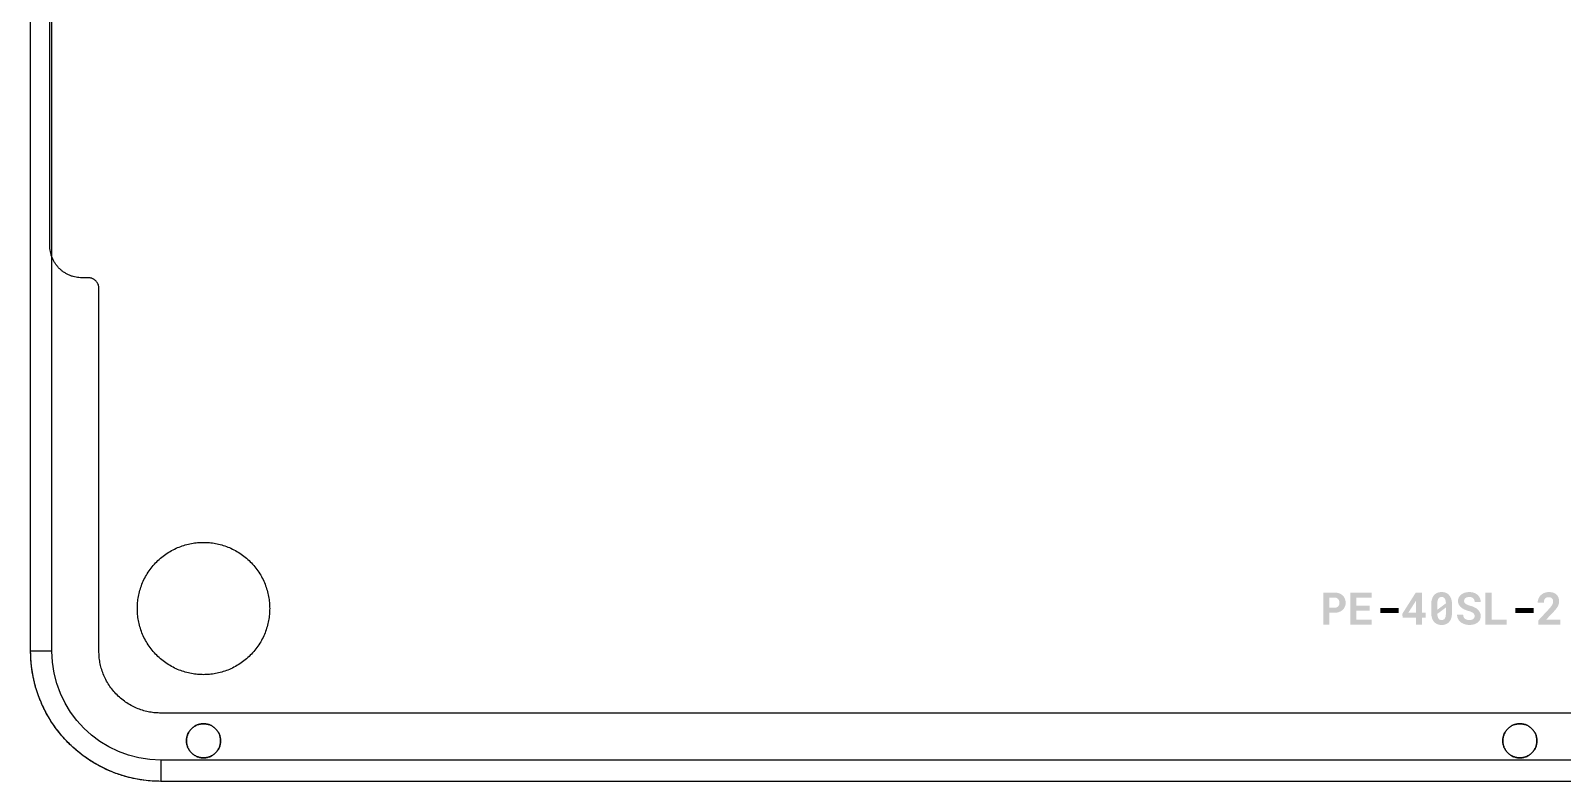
# Model space of a CAD drawing. Header units: millimetres. Extents: x -272 to 522, y -39 to 39.
# Drawn here: x 132.6 to 204.4, y -39.4 to -4.2 of the extents above; entities that cross this region are included whole.
import ezdxf

# ---------------------------------------------------------------- set-up
doc = ezdxf.new("R2010")
doc.units = ezdxf.units.MM
doc.layers.add('CASE$bottom_plate', color=7, linetype='Continuous', true_color=0x3fbfbf)
doc.layers.add('CASE$text', color=7, linetype='Continuous', true_color=0xe6e6e6)

msp = doc.modelspace()

# ---------------------------------------------------------------- hatches: boundary and pattern name
at = {"layer": 'CASE$text', "extrusion": (0, 0, -1)}
h = msp.add_hatch(color=256, dxfattribs=at)
h.paths.add_polyline_path([(-193.678, -30.55), (-193.165, -30.55), (-193.165, -32.05), (-193.455, -32.05), (-193.455, -31.5), (-193.678, -31.5), (-193.694, -31.5), (-193.709, -31.5), (-193.724, -31.499), (-193.738, -31.498), (-193.753, -31.497), (-193.767, -31.495), (-193.781, -31.493), (-193.795, -31.491), (-193.809, -31.489), (-193.822, -31.486), (-193.836, -31.484), (-193.849, -31.48), (-193.862, -31.477), (-193.875, -31.473), (-193.887, -31.469), (-193.9, -31.465), (-193.912, -31.461), (-193.924, -31.456), (-193.936, -31.451), (-193.948, -31.446), (-193.959, -31.44), (-193.97, -31.435), (-193.981, -31.429), (-193.992, -31.423), (-194.002, -31.417), (-194.012, -31.41), (-194.022, -31.404), (-194.032, -31.397), (-194.042, -31.39), (-194.051, -31.382), (-194.06, -31.375), (-194.069, -31.367), (-194.077, -31.359), (-194.086, -31.351), (-194.094, -31.343), (-194.101, -31.335), (-194.109, -31.326), (-194.116, -31.317), (-194.123, -31.309), (-194.13, -31.299), (-194.137, -31.29), (-194.143, -31.281), (-194.149, -31.271), (-194.155, -31.261), (-194.16, -31.251), (-194.166, -31.241), (-194.171, -31.23), (-194.175, -31.22), (-194.18, -31.209), (-194.184, -31.198), (-194.188, -31.187), (-194.192, -31.176), (-194.195, -31.165), (-194.198, -31.154), (-194.201, -31.142), (-194.204, -31.13), (-194.206, -31.119), (-194.208, -31.107), (-194.209, -31.095), (-194.211, -31.083), (-194.212, -31.071), (-194.212, -31.058), (-194.213, -31.046), (-194.213, -31.033), (-194.213, -31.02), (-194.212, -31.007), (-194.212, -30.993), (-194.211, -30.981), (-194.209, -30.968), (-194.208, -30.955), (-194.206, -30.942), (-194.204, -30.93), (-194.201, -30.918), (-194.198, -30.906), (-194.195, -30.894), (-194.192, -30.882), (-194.188, -30.871), (-194.184, -30.859), (-194.18, -30.848), (-194.175, -30.837), (-194.171, -30.826), (-194.166, -30.815), (-194.16, -30.804), (-194.155, -30.794), (-194.149, -30.784), (-194.143, -30.774), (-194.137, -30.764), (-194.13, -30.754), (-194.123, -30.745), (-194.116, -30.736), (-194.109, -30.726), (-194.101, -30.718), (-194.094, -30.709), (-194.086, -30.7), (-194.077, -30.692), (-194.069, -30.684), (-194.06, -30.676), (-194.051, -30.669), (-194.042, -30.662), (-194.032, -30.654), (-194.022, -30.648), (-194.012, -30.641), (-194.002, -30.634), (-193.992, -30.628), (-193.981, -30.622), (-193.97, -30.616), (-193.959, -30.611), (-193.948, -30.605), (-193.936, -30.6), (-193.924, -30.595), (-193.912, -30.59), (-193.9, -30.586), (-193.887, -30.581), (-193.875, -30.577), (-193.862, -30.574), (-193.849, -30.57), (-193.836, -30.567), (-193.822, -30.564), (-193.809, -30.561), (-193.795, -30.559), (-193.781, -30.557), (-193.767, -30.555), (-193.753, -30.554), (-193.738, -30.552), (-193.724, -30.551), (-193.709, -30.551), (-193.694, -30.55)], flags=0)
h.paths.add_polyline_path([(-193.678, -31.265), (-193.686, -31.265), (-193.694, -31.265), (-193.701, -31.265), (-193.708, -31.264), (-193.715, -31.263), (-193.722, -31.263), (-193.729, -31.262), (-193.736, -31.261), (-193.743, -31.259), (-193.749, -31.258), (-193.756, -31.256), (-193.762, -31.255), (-193.768, -31.253), (-193.774, -31.251), (-193.78, -31.249), (-193.786, -31.247), (-193.791, -31.244), (-193.797, -31.242), (-193.802, -31.239), (-193.807, -31.237), (-193.812, -31.234), (-193.818, -31.231), (-193.822, -31.228), (-193.827, -31.225), (-193.832, -31.222), (-193.837, -31.218), (-193.841, -31.215), (-193.845, -31.211), (-193.85, -31.208), (-193.854, -31.204), (-193.858, -31.2), (-193.862, -31.196), (-193.865, -31.192), (-193.869, -31.188), (-193.872, -31.184), (-193.876, -31.18), (-193.879, -31.175), (-193.882, -31.171), (-193.885, -31.166), (-193.888, -31.162), (-193.891, -31.157), (-193.893, -31.152), (-193.896, -31.148), (-193.898, -31.143), (-193.9, -31.138), (-193.903, -31.133), (-193.905, -31.128), (-193.907, -31.122), (-193.908, -31.117), (-193.91, -31.112), (-193.912, -31.107), (-193.913, -31.101), (-193.914, -31.096), (-193.916, -31.091), (-193.917, -31.085), (-193.918, -31.08), (-193.919, -31.074), (-193.919, -31.069), (-193.92, -31.063), (-193.921, -31.058), (-193.921, -31.052), (-193.921, -31.047), (-193.921, -31.041), (-193.922, -31.035), (-193.921, -31.029), (-193.921, -31.022), (-193.921, -31.016), (-193.921, -31.01), (-193.92, -31.003), (-193.919, -30.997), (-193.919, -30.991), (-193.918, -30.985), (-193.917, -30.979), (-193.916, -30.973), (-193.914, -30.967), (-193.913, -30.961), (-193.912, -30.955), (-193.91, -30.949), (-193.908, -30.943), (-193.907, -30.938), (-193.905, -30.932), (-193.903, -30.926), (-193.9, -30.921), (-193.898, -30.916), (-193.896, -30.91), (-193.893, -30.905), (-193.891, -30.9), (-193.888, -30.895), (-193.885, -30.89), (-193.882, -30.885), (-193.879, -30.881), (-193.876, -30.876), (-193.872, -30.871), (-193.869, -30.867), (-193.865, -30.863), (-193.862, -30.858), (-193.858, -30.854), (-193.854, -30.85), (-193.85, -30.846), (-193.845, -30.842), (-193.841, -30.838), (-193.837, -30.835), (-193.832, -30.831), (-193.827, -30.828), (-193.822, -30.825), (-193.818, -30.821), (-193.812, -30.818), (-193.807, -30.815), (-193.802, -30.813), (-193.797, -30.81), (-193.791, -30.807), (-193.786, -30.805), (-193.78, -30.802), (-193.774, -30.8), (-193.768, -30.798), (-193.762, -30.796), (-193.756, -30.794), (-193.749, -30.793), (-193.743, -30.791), (-193.736, -30.79), (-193.729, -30.789), (-193.722, -30.788), (-193.715, -30.787), (-193.708, -30.786), (-193.701, -30.786), (-193.694, -30.785), (-193.686, -30.785), (-193.678, -30.785), (-193.455, -30.785), (-193.455, -31.265)], flags=0)
for points in [[(-194.72, -31.393), (-195.336, -31.393), (-195.336, -31.164), (-194.72, -31.164), (-194.72, -30.786), (-195.437, -30.786), (-195.437, -30.55), (-194.429, -30.55), (-194.429, -32.05), (-195.44, -32.05), (-195.44, -31.816), (-194.72, -31.816)], [(-200.256, -31.659), (-200.256, -31.664), (-200.256, -31.669), (-200.256, -31.674), (-200.255, -31.678), (-200.255, -31.683), (-200.254, -31.688), (-200.253, -31.693), (-200.252, -31.697), (-200.251, -31.702), (-200.25, -31.706), (-200.249, -31.711), (-200.247, -31.715), (-200.245, -31.72), (-200.244, -31.724), (-200.242, -31.728), (-200.24, -31.732), (-200.238, -31.737), (-200.236, -31.741), (-200.233, -31.745), (-200.231, -31.749), (-200.228, -31.752), (-200.225, -31.756), (-200.223, -31.76), (-200.22, -31.763), (-200.217, -31.767), (-200.214, -31.77), (-200.21, -31.774), (-200.207, -31.777), (-200.204, -31.78), (-200.2, -31.783), (-200.196, -31.787), (-200.192, -31.79), (-200.189, -31.792), (-200.185, -31.795), (-200.18, -31.798), (-200.176, -31.801), (-200.172, -31.803), (-200.167, -31.806), (-200.163, -31.808), (-200.158, -31.811), (-200.153, -31.813), (-200.148, -31.815), (-200.143, -31.817), (-200.138, -31.819), (-200.133, -31.821), (-200.128, -31.823), (-200.122, -31.825), (-200.117, -31.827), (-200.111, -31.828), (-200.105, -31.83), (-200.1, -31.831), (-200.094, -31.833), (-200.087, -31.834), (-200.081, -31.835), (-200.075, -31.836), (-200.069, -31.837), (-200.062, -31.837), (-200.056, -31.838), (-200.042, -31.839), (-200.028, -31.84), (-200.014, -31.84), (-199.998, -31.84), (-199.982, -31.839), (-199.967, -31.838), (-199.952, -31.836), (-199.937, -31.834), (-199.923, -31.832), (-199.916, -31.831), (-199.909, -31.829), (-199.902, -31.827), (-199.895, -31.826), (-199.889, -31.824), (-199.882, -31.822), (-199.876, -31.82), (-199.869, -31.817), (-199.863, -31.815), (-199.857, -31.812), (-199.851, -31.81), (-199.845, -31.807), (-199.839, -31.804), (-199.834, -31.801), (-199.828, -31.798), (-199.823, -31.795), (-199.818, -31.791), (-199.813, -31.788), (-199.808, -31.784), (-199.803, -31.78), (-199.798, -31.776), (-199.794, -31.772), (-199.789, -31.768), (-199.785, -31.764), (-199.78, -31.759), (-199.776, -31.755), (-199.772, -31.75), (-199.768, -31.745), (-199.765, -31.74), (-199.761, -31.735), (-199.758, -31.73), (-199.754, -31.724), (-199.751, -31.718), (-199.748, -31.713), (-199.745, -31.707), (-199.742, -31.701), (-199.74, -31.695), (-199.737, -31.689), (-199.735, -31.682), (-199.733, -31.676), (-199.731, -31.669), (-199.729, -31.662), (-199.727, -31.655), (-199.726, -31.648), (-199.724, -31.64), (-199.723, -31.633), (-199.722, -31.625), (-199.721, -31.617), (-199.72, -31.609), (-199.719, -31.601), (-199.719, -31.593), (-199.719, -31.585), (-199.434, -31.585), (-199.434, -31.599), (-199.435, -31.613), (-199.436, -31.627), (-199.437, -31.641), (-199.439, -31.654), (-199.441, -31.668), (-199.443, -31.681), (-199.445, -31.693), (-199.448, -31.706), (-199.452, -31.718), (-199.455, -31.73), (-199.459, -31.742), (-199.464, -31.754), (-199.469, -31.765), (-199.474, -31.777), (-199.479, -31.787), (-199.485, -31.798), (-199.491, -31.809), (-199.497, -31.819), (-199.503, -31.829), (-199.51, -31.839), (-199.517, -31.849), (-199.524, -31.859), (-199.532, -31.868), (-199.54, -31.878), (-199.548, -31.887), (-199.556, -31.896), (-199.565, -31.905), (-199.573, -31.913), (-199.582, -31.922), (-199.592, -31.93), (-199.601, -31.938), (-199.611, -31.946), (-199.622, -31.954), (-199.633, -31.961), (-199.644, -31.968), (-199.655, -31.975), (-199.666, -31.982), (-199.678, -31.989), (-199.69, -31.995), (-199.702, -32.001), (-199.714, -32.007), (-199.726, -32.012), (-199.739, -32.018), (-199.752, -32.023), (-199.765, -32.027), (-199.779, -32.032), (-199.792, -32.036), (-199.806, -32.04), (-199.82, -32.044), (-199.833, -32.048), (-199.847, -32.051), (-199.861, -32.054), (-199.875, -32.057), (-199.889, -32.059), (-199.903, -32.061), (-199.916, -32.063), (-199.93, -32.065), (-199.944, -32.067), (-199.958, -32.068), (-199.972, -32.069), (-199.986, -32.069), (-200, -32.07), (-200.014, -32.07), (-200.043, -32.069), (-200.07, -32.068), (-200.098, -32.066), (-200.124, -32.063), (-200.137, -32.061), (-200.15, -32.059), (-200.163, -32.057), (-200.176, -32.054), (-200.189, -32.052), (-200.201, -32.049), (-200.213, -32.046), (-200.225, -32.042), (-200.237, -32.039), (-200.249, -32.035), (-200.261, -32.031), (-200.272, -32.027), (-200.283, -32.023), (-200.294, -32.018), (-200.305, -32.014), (-200.316, -32.009), (-200.326, -32.003), (-200.336, -31.998), (-200.346, -31.993), (-200.356, -31.987), (-200.365, -31.981), (-200.374, -31.975), (-200.383, -31.968), (-200.392, -31.962), (-200.401, -31.955), (-200.409, -31.948), (-200.418, -31.941), (-200.425, -31.934), (-200.433, -31.926), (-200.441, -31.919), (-200.448, -31.911), (-200.455, -31.903), (-200.462, -31.895), (-200.468, -31.886), (-200.474, -31.878), (-200.48, -31.869), (-200.486, -31.86), (-200.492, -31.851), (-200.497, -31.842), (-200.502, -31.832), (-200.507, -31.823), (-200.511, -31.813), (-200.516, -31.803), (-200.519, -31.793), (-200.523, -31.782), (-200.526, -31.772), (-200.529, -31.761), (-200.532, -31.75), (-200.534, -31.739), (-200.536, -31.728), (-200.538, -31.716), (-200.539, -31.705), (-200.54, -31.693), (-200.541, -31.681), (-200.542, -31.669), (-200.542, -31.657), (-200.542, -31.642), (-200.541, -31.628), (-200.54, -31.615), (-200.538, -31.601), (-200.537, -31.588), (-200.534, -31.575), (-200.532, -31.562), (-200.529, -31.549), (-200.525, -31.536), (-200.523, -31.53), (-200.521, -31.524), (-200.519, -31.518), (-200.517, -31.512), (-200.515, -31.506), (-200.512, -31.5), (-200.51, -31.494), (-200.507, -31.489), (-200.504, -31.483), (-200.501, -31.477), (-200.499, -31.471), (-200.496, -31.466), (-200.492, -31.46), (-200.489, -31.455), (-200.482, -31.444), (-200.475, -31.433), (-200.468, -31.423), (-200.461, -31.412), (-200.453, -31.402), (-200.445, -31.392), (-200.436, -31.382), (-200.428, -31.373), (-200.419, -31.363), (-200.409, -31.354), (-200.4, -31.345), (-200.39, -31.336), (-200.38, -31.327), (-200.37, -31.318), (-200.359, -31.31), (-200.348, -31.301), (-200.333, -31.291), (-200.318, -31.282), (-200.302, -31.272), (-200.286, -31.263), (-200.27, -31.255), (-200.254, -31.246), (-200.237, -31.238), (-200.219, -31.23), (-200.202, -31.223), (-200.184, -31.215), (-200.166, -31.208), (-200.147, -31.202), (-200.129, -31.195), (-200.11, -31.189), (-200.072, -31.178), (-200.037, -31.168), (-200.004, -31.157), (-199.972, -31.147), (-199.943, -31.135), (-199.929, -31.13), (-199.915, -31.124), (-199.902, -31.118), (-199.89, -31.111), (-199.878, -31.105), (-199.866, -31.098), (-199.856, -31.092), (-199.845, -31.085), (-199.84, -31.082), (-199.836, -31.078), (-199.831, -31.075), (-199.826, -31.071), (-199.822, -31.067), (-199.818, -31.064), (-199.814, -31.06), (-199.81, -31.056), (-199.806, -31.052), (-199.803, -31.049), (-199.799, -31.045), (-199.796, -31.041), (-199.793, -31.037), (-199.79, -31.032), (-199.787, -31.028), (-199.784, -31.024), (-199.783, -31.022), (-199.781, -31.02), (-199.78, -31.018), (-199.779, -31.015), (-199.778, -31.013), (-199.777, -31.011), (-199.776, -31.009), (-199.775, -31.007), (-199.774, -31.004), (-199.773, -31.002), (-199.772, -31), (-199.771, -30.997), (-199.77, -30.995), (-199.77, -30.993), (-199.769, -30.99), (-199.768, -30.988), (-199.768, -30.986), (-199.767, -30.983), (-199.766, -30.981), (-199.766, -30.978), (-199.765, -30.973), (-199.764, -30.968), (-199.764, -30.963), (-199.763, -30.958), (-199.763, -30.953), (-199.763, -30.948), (-199.763, -30.943), (-199.763, -30.938), (-199.763, -30.933), (-199.764, -30.928), (-199.764, -30.923), (-199.765, -30.919), (-199.766, -30.914), (-199.767, -30.909), (-199.768, -30.904), (-199.769, -30.9), (-199.77, -30.895), (-199.772, -30.891), (-199.773, -30.886), (-199.775, -30.882), (-199.777, -30.878), (-199.779, -30.873), (-199.781, -30.869), (-199.783, -30.865), (-199.785, -30.861), (-199.788, -30.856), (-199.79, -30.852), (-199.793, -30.849), (-199.796, -30.845), (-199.799, -30.841), (-199.802, -30.837), (-199.805, -30.833), (-199.808, -30.83), (-199.811, -30.826), (-199.815, -30.823), (-199.818, -30.819), (-199.822, -30.816), (-199.826, -30.813), (-199.83, -30.81), (-199.834, -30.807), (-199.838, -30.804), (-199.842, -30.801), (-199.846, -30.799), (-199.851, -30.796), (-199.855, -30.793), (-199.86, -30.791), (-199.865, -30.789), (-199.87, -30.786), (-199.875, -30.784), (-199.88, -30.782), (-199.885, -30.78), (-199.89, -30.778), (-199.896, -30.776), (-199.901, -30.774), (-199.907, -30.773), (-199.913, -30.771), (-199.919, -30.77), (-199.925, -30.768), (-199.931, -30.767), (-199.937, -30.766), (-199.943, -30.765), (-199.949, -30.764), (-199.956, -30.763), (-199.962, -30.762), (-199.976, -30.761), (-199.99, -30.761), (-200.004, -30.76), (-200.019, -30.761), (-200.027, -30.761), (-200.034, -30.761), (-200.042, -30.762), (-200.049, -30.763), (-200.056, -30.764), (-200.063, -30.765), (-200.07, -30.766), (-200.076, -30.767), (-200.083, -30.768), (-200.089, -30.77), (-200.096, -30.772), (-200.102, -30.773), (-200.108, -30.775), (-200.114, -30.777), (-200.119, -30.78), (-200.125, -30.782), (-200.131, -30.784), (-200.136, -30.787), (-200.142, -30.789), (-200.147, -30.792), (-200.152, -30.795), (-200.157, -30.798), (-200.162, -30.801), (-200.166, -30.804), (-200.171, -30.807), (-200.176, -30.81), (-200.18, -30.813), (-200.184, -30.817), (-200.188, -30.821), (-200.192, -30.824), (-200.196, -30.828), (-200.2, -30.832), (-200.204, -30.836), (-200.207, -30.84), (-200.21, -30.845), (-200.214, -30.849), (-200.217, -30.853), (-200.22, -30.858), (-200.223, -30.863), (-200.225, -30.867), (-200.228, -30.872), (-200.23, -30.877), (-200.233, -30.882), (-200.235, -30.887), (-200.237, -30.892), (-200.239, -30.897), (-200.241, -30.903), (-200.243, -30.908), (-200.245, -30.914), (-200.246, -30.919), (-200.248, -30.925), (-200.249, -30.93), (-200.251, -30.936), (-200.252, -30.942), (-200.253, -30.948), (-200.254, -30.953), (-200.255, -30.959), (-200.255, -30.965), (-200.256, -30.971), (-200.257, -30.978), (-200.257, -30.984), (-200.257, -30.99), (-200.54, -30.99), (-200.54, -30.978), (-200.539, -30.965), (-200.538, -30.953), (-200.537, -30.941), (-200.536, -30.929), (-200.534, -30.917), (-200.532, -30.905), (-200.53, -30.893), (-200.527, -30.882), (-200.524, -30.87), (-200.521, -30.859), (-200.518, -30.848), (-200.514, -30.837), (-200.51, -30.826), (-200.505, -30.815), (-200.501, -30.805), (-200.496, -30.794), (-200.49, -30.784), (-200.485, -30.774), (-200.479, -30.764), (-200.473, -30.754), (-200.467, -30.744), (-200.46, -30.735), (-200.454, -30.726), (-200.447, -30.717), (-200.44, -30.708), (-200.432, -30.699), (-200.424, -30.691), (-200.416, -30.682), (-200.408, -30.674), (-200.4, -30.666), (-200.391, -30.658), (-200.382, -30.651), (-200.373, -30.644), (-200.364, -30.637), (-200.355, -30.63), (-200.345, -30.623), (-200.335, -30.617), (-200.325, -30.61), (-200.314, -30.604), (-200.304, -30.598), (-200.293, -30.593), (-200.282, -30.587), (-200.271, -30.582), (-200.259, -30.577), (-200.248, -30.573), (-200.236, -30.568), (-200.224, -30.564), (-200.212, -30.559), (-200.199, -30.556), (-200.187, -30.552), (-200.174, -30.549), (-200.161, -30.546), (-200.148, -30.543), (-200.135, -30.54), (-200.122, -30.538), (-200.108, -30.536), (-200.094, -30.534), (-200.081, -30.533), (-200.067, -30.532), (-200.052, -30.531), (-200.038, -30.53), (-200.024, -30.53), (-200.009, -30.53), (-199.981, -30.53), (-199.953, -30.531), (-199.94, -30.532), (-199.926, -30.534), (-199.913, -30.535), (-199.9, -30.537), (-199.887, -30.539), (-199.874, -30.541), (-199.861, -30.543), (-199.848, -30.546), (-199.836, -30.549), (-199.823, -30.552), (-199.811, -30.555), (-199.799, -30.559), (-199.787, -30.563), (-199.775, -30.567), (-199.764, -30.571), (-199.752, -30.575), (-199.741, -30.58), (-199.73, -30.585), (-199.719, -30.589), (-199.709, -30.595), (-199.698, -30.6), (-199.688, -30.606), (-199.678, -30.611), (-199.668, -30.617), (-199.659, -30.623), (-199.649, -30.63), (-199.64, -30.636), (-199.631, -30.643), (-199.622, -30.65), (-199.614, -30.657), (-199.605, -30.664), (-199.597, -30.672), (-199.59, -30.679), (-199.582, -30.687), (-199.575, -30.695), (-199.568, -30.703), (-199.561, -30.712), (-199.554, -30.72), (-199.548, -30.729), (-199.542, -30.738), (-199.536, -30.747), (-199.53, -30.756), (-199.525, -30.765), (-199.52, -30.775), (-199.515, -30.785), (-199.51, -30.794), (-199.506, -30.804), (-199.502, -30.815), (-199.499, -30.825), (-199.495, -30.835), (-199.492, -30.846), (-199.49, -30.856), (-199.487, -30.867), (-199.485, -30.878), (-199.483, -30.889), (-199.482, -30.901), (-199.481, -30.912), (-199.48, -30.923), (-199.48, -30.935), (-199.48, -30.947), (-199.48, -30.957), (-199.48, -30.967), (-199.481, -30.977), (-199.481, -30.987), (-199.483, -30.997), (-199.484, -31.007), (-199.485, -31.017), (-199.487, -31.026), (-199.489, -31.036), (-199.491, -31.045), (-199.494, -31.054), (-199.497, -31.064), (-199.5, -31.073), (-199.503, -31.082), (-199.506, -31.091), (-199.51, -31.099), (-199.514, -31.108), (-199.518, -31.117), (-199.522, -31.125), (-199.527, -31.134), (-199.532, -31.142), (-199.537, -31.15), (-199.542, -31.158), (-199.548, -31.166), (-199.553, -31.174), (-199.559, -31.182), (-199.566, -31.19), (-199.572, -31.197), (-199.579, -31.205), (-199.586, -31.212), (-199.593, -31.22), (-199.6, -31.227), (-199.608, -31.234), (-199.616, -31.241), (-199.624, -31.248), (-199.632, -31.255), (-199.641, -31.262), (-199.65, -31.269), (-199.659, -31.276), (-199.668, -31.282), (-199.678, -31.289), (-199.688, -31.296), (-199.709, -31.308), (-199.731, -31.321), (-199.754, -31.333), (-199.778, -31.345), (-199.803, -31.356), (-199.829, -31.367), (-199.856, -31.378), (-199.884, -31.388), (-199.913, -31.398), (-199.942, -31.407), (-199.973, -31.416), (-200.012, -31.427), (-200.03, -31.432), (-200.047, -31.438), (-200.063, -31.444), (-200.079, -31.45), (-200.094, -31.456), (-200.107, -31.462), (-200.121, -31.469), (-200.133, -31.475), (-200.145, -31.482), (-200.157, -31.489), (-200.162, -31.492), (-200.167, -31.496), (-200.172, -31.499), (-200.177, -31.503), (-200.182, -31.507), (-200.187, -31.51), (-200.191, -31.514), (-200.196, -31.518), (-200.2, -31.521), (-200.204, -31.525), (-200.207, -31.529), (-200.211, -31.533), (-200.214, -31.537), (-200.218, -31.541), (-200.221, -31.545), (-200.224, -31.55), (-200.227, -31.554), (-200.229, -31.558), (-200.232, -31.562), (-200.234, -31.566), (-200.237, -31.571), (-200.239, -31.575), (-200.241, -31.579), (-200.242, -31.584), (-200.244, -31.588), (-200.246, -31.592), (-200.247, -31.597), (-200.249, -31.601), (-200.25, -31.606), (-200.251, -31.611), (-200.252, -31.615), (-200.253, -31.62), (-200.254, -31.625), (-200.254, -31.629), (-200.255, -31.634), (-200.255, -31.639), (-200.256, -31.644), (-200.256, -31.649), (-200.256, -31.654)], [(-201.756, -31.816), (-201.054, -31.816), (-201.054, -30.55), (-200.763, -30.55), (-200.763, -32.05), (-201.756, -32.05)], [(-203.729, -31.333), (-203.244, -31.854), (-203.244, -32.05), (-204.267, -32.05), (-204.267, -31.82), (-203.609, -31.82), (-203.891, -31.522), (-203.961, -31.448), (-204.024, -31.378), (-204.053, -31.344), (-204.079, -31.31), (-204.092, -31.293), (-204.104, -31.277), (-204.116, -31.26), (-204.127, -31.244), (-204.137, -31.227), (-204.147, -31.21), (-204.156, -31.194), (-204.164, -31.177), (-204.172, -31.161), (-204.18, -31.144), (-204.186, -31.127), (-204.192, -31.11), (-204.195, -31.102), (-204.198, -31.093), (-204.2, -31.085), (-204.202, -31.076), (-204.205, -31.067), (-204.206, -31.059), (-204.208, -31.05), (-204.21, -31.041), (-204.211, -31.032), (-204.212, -31.023), (-204.213, -31.014), (-204.214, -31.005), (-204.215, -30.996), (-204.215, -30.987), (-204.215, -30.978), (-204.215, -30.968), (-204.215, -30.956), (-204.215, -30.944), (-204.214, -30.932), (-204.214, -30.921), (-204.212, -30.909), (-204.211, -30.897), (-204.21, -30.886), (-204.208, -30.875), (-204.206, -30.864), (-204.203, -30.853), (-204.201, -30.842), (-204.198, -30.831), (-204.195, -30.821), (-204.192, -30.81), (-204.188, -30.8), (-204.185, -30.79), (-204.181, -30.78), (-204.176, -30.77), (-204.172, -30.76), (-204.167, -30.751), (-204.163, -30.741), (-204.157, -30.732), (-204.152, -30.723), (-204.147, -30.715), (-204.141, -30.706), (-204.135, -30.698), (-204.129, -30.689), (-204.123, -30.681), (-204.116, -30.674), (-204.109, -30.666), (-204.102, -30.658), (-204.095, -30.651), (-204.087, -30.644), (-204.08, -30.637), (-204.072, -30.63), (-204.063, -30.624), (-204.055, -30.618), (-204.046, -30.612), (-204.037, -30.606), (-204.028, -30.6), (-204.019, -30.594), (-204.009, -30.589), (-203.999, -30.584), (-203.989, -30.579), (-203.979, -30.574), (-203.969, -30.57), (-203.958, -30.566), (-203.947, -30.562), (-203.936, -30.558), (-203.925, -30.554), (-203.913, -30.551), (-203.901, -30.548), (-203.889, -30.545), (-203.877, -30.542), (-203.865, -30.54), (-203.852, -30.538), (-203.84, -30.536), (-203.827, -30.534), (-203.814, -30.533), (-203.8, -30.532), (-203.787, -30.531), (-203.773, -30.53), (-203.759, -30.53), (-203.745, -30.53), (-203.73, -30.53), (-203.715, -30.53), (-203.701, -30.531), (-203.686, -30.532), (-203.672, -30.533), (-203.658, -30.535), (-203.644, -30.537), (-203.63, -30.539), (-203.617, -30.542), (-203.604, -30.545), (-203.59, -30.548), (-203.577, -30.551), (-203.564, -30.555), (-203.552, -30.559), (-203.539, -30.564), (-203.527, -30.568), (-203.515, -30.573), (-203.503, -30.578), (-203.491, -30.584), (-203.479, -30.589), (-203.468, -30.595), (-203.457, -30.601), (-203.446, -30.607), (-203.436, -30.614), (-203.425, -30.621), (-203.415, -30.628), (-203.405, -30.635), (-203.396, -30.642), (-203.386, -30.65), (-203.377, -30.658), (-203.368, -30.666), (-203.359, -30.674), (-203.351, -30.682), (-203.342, -30.691), (-203.334, -30.7), (-203.326, -30.709), (-203.319, -30.718), (-203.311, -30.727), (-203.304, -30.737), (-203.297, -30.746), (-203.291, -30.756), (-203.284, -30.766), (-203.278, -30.776), (-203.272, -30.787), (-203.267, -30.797), (-203.261, -30.808), (-203.256, -30.819), (-203.251, -30.83), (-203.247, -30.841), (-203.242, -30.852), (-203.238, -30.864), (-203.235, -30.875), (-203.231, -30.887), (-203.228, -30.898), (-203.225, -30.91), (-203.223, -30.922), (-203.22, -30.934), (-203.218, -30.946), (-203.217, -30.958), (-203.215, -30.97), (-203.214, -30.982), (-203.214, -30.994), (-203.213, -31.007), (-203.213, -31.019), (-203.501, -31.019), (-203.501, -31.004), (-203.501, -30.989), (-203.502, -30.982), (-203.503, -30.975), (-203.503, -30.968), (-203.504, -30.962), (-203.505, -30.955), (-203.507, -30.948), (-203.508, -30.942), (-203.509, -30.935), (-203.511, -30.929), (-203.512, -30.923), (-203.514, -30.917), (-203.516, -30.911), (-203.518, -30.905), (-203.52, -30.899), (-203.522, -30.894), (-203.525, -30.888), (-203.527, -30.883), (-203.53, -30.877), (-203.532, -30.872), (-203.535, -30.867), (-203.538, -30.862), (-203.541, -30.858), (-203.544, -30.853), (-203.547, -30.848), (-203.551, -30.844), (-203.554, -30.84), (-203.558, -30.836), (-203.561, -30.831), (-203.565, -30.828), (-203.569, -30.824), (-203.573, -30.82), (-203.577, -30.817), (-203.581, -30.814), (-203.585, -30.81), (-203.589, -30.807), (-203.594, -30.804), (-203.598, -30.801), (-203.603, -30.799), (-203.608, -30.796), (-203.613, -30.793), (-203.618, -30.791), (-203.623, -30.789), (-203.629, -30.787), (-203.634, -30.785), (-203.639, -30.783), (-203.645, -30.781), (-203.651, -30.779), (-203.657, -30.778), (-203.663, -30.776), (-203.669, -30.775), (-203.675, -30.774), (-203.681, -30.773), (-203.688, -30.772), (-203.694, -30.771), (-203.701, -30.77), (-203.707, -30.77), (-203.714, -30.769), (-203.721, -30.769), (-203.728, -30.769), (-203.735, -30.769), (-203.741, -30.769), (-203.746, -30.769), (-203.752, -30.769), (-203.757, -30.77), (-203.762, -30.77), (-203.768, -30.771), (-203.773, -30.771), (-203.778, -30.772), (-203.783, -30.773), (-203.788, -30.774), (-203.793, -30.775), (-203.798, -30.777), (-203.802, -30.778), (-203.807, -30.78), (-203.812, -30.781), (-203.816, -30.783), (-203.821, -30.785), (-203.825, -30.787), (-203.83, -30.789), (-203.834, -30.791), (-203.838, -30.793), (-203.842, -30.796), (-203.846, -30.798), (-203.85, -30.801), (-203.854, -30.803), (-203.858, -30.806), (-203.862, -30.809), (-203.866, -30.812), (-203.869, -30.815), (-203.873, -30.818), (-203.876, -30.821), (-203.88, -30.824), (-203.883, -30.828), (-203.886, -30.831), (-203.889, -30.835), (-203.892, -30.839), (-203.895, -30.843), (-203.897, -30.847), (-203.9, -30.851), (-203.903, -30.855), (-203.905, -30.859), (-203.907, -30.863), (-203.91, -30.868), (-203.912, -30.872), (-203.914, -30.877), (-203.916, -30.882), (-203.918, -30.886), (-203.92, -30.891), (-203.922, -30.896), (-203.923, -30.901), (-203.925, -30.906), (-203.926, -30.911), (-203.927, -30.917), (-203.929, -30.922), (-203.93, -30.928), (-203.931, -30.933), (-203.931, -30.939), (-203.932, -30.945), (-203.933, -30.95), (-203.933, -30.956), (-203.934, -30.962), (-203.934, -30.968), (-203.934, -30.975), (-203.934, -30.981), (-203.934, -30.985), (-203.934, -30.989), (-203.934, -30.994), (-203.934, -30.998), (-203.933, -31.002), (-203.933, -31.007), (-203.932, -31.011), (-203.932, -31.015), (-203.931, -31.02), (-203.93, -31.024), (-203.929, -31.029), (-203.928, -31.033), (-203.926, -31.042), (-203.923, -31.051), (-203.922, -31.055), (-203.921, -31.06), (-203.917, -31.069), (-203.913, -31.079), (-203.909, -31.088), (-203.905, -31.098), (-203.9, -31.108), (-203.895, -31.118), (-203.889, -31.128), (-203.883, -31.139), (-203.876, -31.15), (-203.861, -31.172), (-203.844, -31.196), (-203.825, -31.221), (-203.804, -31.247), (-203.782, -31.274), (-203.756, -31.303)], [(-195.835, -31.504), (-196.693, -31.504), (-196.693, -31.272), (-195.835, -31.272)], [(-202.165, -31.504), (-203.024, -31.504), (-203.024, -31.272), (-202.165, -31.272)]]:
    msp.add_hatch(color=256, dxfattribs=at).paths.add_polyline_path(points, flags=0)
h = msp.add_hatch(color=256, dxfattribs=at)
h.paths.add_polyline_path([(-197.966, -31.493), (-197.792, -31.493), (-197.792, -30.55), (-197.502, -30.55), (-196.871, -31.545), (-196.882, -31.725), (-197.506, -31.725), (-197.506, -32.05), (-197.792, -32.05), (-197.792, -31.725), (-197.966, -31.725)], flags=0)
h.paths.add_polyline_path([(-197.506, -31.493), (-197.506, -30.936), (-197.478, -30.985), (-197.152, -31.493)], flags=0)
h = msp.add_hatch(color=256, dxfattribs=at)
h.paths.add_polyline_path([(-199.198, -31.479), (-199.198, -31.121), (-199.198, -31.085), (-199.196, -31.05), (-199.194, -31.017), (-199.192, -31), (-199.19, -30.984), (-199.188, -30.968), (-199.185, -30.953), (-199.182, -30.938), (-199.179, -30.922), (-199.176, -30.908), (-199.172, -30.893), (-199.168, -30.879), (-199.164, -30.865), (-199.16, -30.851), (-199.155, -30.838), (-199.151, -30.825), (-199.146, -30.812), (-199.14, -30.799), (-199.135, -30.787), (-199.129, -30.775), (-199.123, -30.763), (-199.117, -30.752), (-199.111, -30.74), (-199.104, -30.729), (-199.097, -30.719), (-199.09, -30.708), (-199.083, -30.698), (-199.075, -30.689), (-199.067, -30.679), (-199.059, -30.67), (-199.051, -30.661), (-199.043, -30.652), (-199.034, -30.644), (-199.025, -30.636), (-199.016, -30.628), (-199.006, -30.621), (-198.997, -30.614), (-198.987, -30.607), (-198.977, -30.6), (-198.967, -30.594), (-198.957, -30.588), (-198.946, -30.582), (-198.935, -30.577), (-198.924, -30.572), (-198.913, -30.567), (-198.902, -30.562), (-198.89, -30.558), (-198.878, -30.554), (-198.866, -30.55), (-198.854, -30.547), (-198.842, -30.543), (-198.829, -30.541), (-198.817, -30.538), (-198.804, -30.536), (-198.791, -30.534), (-198.778, -30.532), (-198.764, -30.531), (-198.751, -30.53), (-198.737, -30.529), (-198.723, -30.529), (-198.709, -30.529), (-198.695, -30.529), (-198.681, -30.529), (-198.668, -30.53), (-198.654, -30.531), (-198.641, -30.532), (-198.628, -30.534), (-198.615, -30.536), (-198.602, -30.538), (-198.59, -30.541), (-198.577, -30.543), (-198.565, -30.547), (-198.553, -30.55), (-198.541, -30.554), (-198.529, -30.558), (-198.518, -30.562), (-198.507, -30.567), (-198.495, -30.572), (-198.484, -30.577), (-198.474, -30.582), (-198.463, -30.588), (-198.453, -30.594), (-198.443, -30.6), (-198.433, -30.607), (-198.423, -30.614), (-198.414, -30.621), (-198.405, -30.628), (-198.395, -30.636), (-198.387, -30.644), (-198.378, -30.652), (-198.37, -30.661), (-198.361, -30.67), (-198.354, -30.679), (-198.346, -30.689), (-198.338, -30.698), (-198.331, -30.708), (-198.323, -30.719), (-198.317, -30.729), (-198.31, -30.74), (-198.303, -30.752), (-198.297, -30.763), (-198.291, -30.775), (-198.285, -30.787), (-198.28, -30.799), (-198.275, -30.812), (-198.269, -30.825), (-198.265, -30.838), (-198.26, -30.851), (-198.256, -30.865), (-198.252, -30.879), (-198.248, -30.893), (-198.244, -30.908), (-198.241, -30.922), (-198.238, -30.938), (-198.235, -30.953), (-198.232, -30.968), (-198.23, -30.984), (-198.228, -31), (-198.226, -31.017), (-198.224, -31.05), (-198.222, -31.085), (-198.222, -31.121), (-198.222, -31.479), (-198.222, -31.515), (-198.224, -31.55), (-198.227, -31.584), (-198.228, -31.6), (-198.23, -31.616), (-198.233, -31.632), (-198.235, -31.648), (-198.238, -31.663), (-198.241, -31.678), (-198.244, -31.693), (-198.248, -31.707), (-198.252, -31.721), (-198.256, -31.735), (-198.261, -31.749), (-198.265, -31.763), (-198.27, -31.776), (-198.275, -31.789), (-198.281, -31.801), (-198.286, -31.813), (-198.292, -31.825), (-198.298, -31.837), (-198.304, -31.848), (-198.311, -31.86), (-198.318, -31.87), (-198.324, -31.881), (-198.332, -31.891), (-198.339, -31.901), (-198.347, -31.911), (-198.355, -31.92), (-198.363, -31.93), (-198.371, -31.939), (-198.379, -31.947), (-198.388, -31.956), (-198.397, -31.964), (-198.406, -31.972), (-198.415, -31.979), (-198.424, -31.986), (-198.434, -31.993), (-198.444, -32), (-198.454, -32.006), (-198.464, -32.012), (-198.475, -32.018), (-198.486, -32.024), (-198.497, -32.029), (-198.508, -32.034), (-198.519, -32.038), (-198.531, -32.043), (-198.543, -32.047), (-198.555, -32.05), (-198.567, -32.054), (-198.579, -32.057), (-198.592, -32.06), (-198.604, -32.062), (-198.617, -32.065), (-198.63, -32.066), (-198.643, -32.068), (-198.656, -32.069), (-198.67, -32.07), (-198.683, -32.071), (-198.697, -32.072), (-198.711, -32.072), (-198.725, -32.072), (-198.739, -32.071), (-198.753, -32.07), (-198.766, -32.069), (-198.78, -32.068), (-198.793, -32.066), (-198.806, -32.065), (-198.819, -32.062), (-198.831, -32.06), (-198.844, -32.057), (-198.856, -32.054), (-198.868, -32.05), (-198.88, -32.047), (-198.892, -32.043), (-198.904, -32.038), (-198.915, -32.034), (-198.926, -32.029), (-198.937, -32.024), (-198.948, -32.018), (-198.959, -32.012), (-198.969, -32.006), (-198.979, -32), (-198.989, -31.993), (-198.999, -31.986), (-199.008, -31.979), (-199.017, -31.972), (-199.027, -31.964), (-199.035, -31.956), (-199.044, -31.947), (-199.052, -31.939), (-199.061, -31.93), (-199.069, -31.92), (-199.076, -31.911), (-199.084, -31.901), (-199.091, -31.891), (-199.098, -31.881), (-199.105, -31.87), (-199.112, -31.86), (-199.118, -31.848), (-199.124, -31.837), (-199.13, -31.825), (-199.136, -31.813), (-199.141, -31.801), (-199.146, -31.789), (-199.151, -31.776), (-199.156, -31.763), (-199.161, -31.749), (-199.165, -31.735), (-199.169, -31.721), (-199.173, -31.707), (-199.176, -31.693), (-199.179, -31.678), (-199.182, -31.663), (-199.185, -31.648), (-199.188, -31.632), (-199.19, -31.616), (-199.192, -31.6), (-199.194, -31.584), (-199.196, -31.55), (-199.198, -31.515)], flags=0)
h.paths.add_polyline_path([(-198.91, -31.058), (-198.909, -31.037), (-198.908, -31.017), (-198.906, -30.998), (-198.904, -30.98), (-198.902, -30.962), (-198.899, -30.945), (-198.897, -30.937), (-198.896, -30.929), (-198.894, -30.921), (-198.892, -30.913), (-198.89, -30.906), (-198.888, -30.899), (-198.885, -30.892), (-198.883, -30.885), (-198.88, -30.878), (-198.878, -30.872), (-198.875, -30.865), (-198.872, -30.859), (-198.869, -30.853), (-198.866, -30.847), (-198.863, -30.842), (-198.859, -30.837), (-198.856, -30.831), (-198.852, -30.826), (-198.849, -30.822), (-198.847, -30.819), (-198.845, -30.817), (-198.842, -30.813), (-198.839, -30.81), (-198.836, -30.807), (-198.832, -30.804), (-198.829, -30.8), (-198.826, -30.797), (-198.822, -30.795), (-198.819, -30.792), (-198.815, -30.789), (-198.811, -30.787), (-198.807, -30.784), (-198.803, -30.782), (-198.799, -30.78), (-198.795, -30.778), (-198.791, -30.776), (-198.787, -30.774), (-198.782, -30.773), (-198.778, -30.771), (-198.773, -30.77), (-198.769, -30.768), (-198.764, -30.767), (-198.76, -30.766), (-198.755, -30.765), (-198.75, -30.764), (-198.745, -30.763), (-198.74, -30.762), (-198.735, -30.762), (-198.73, -30.761), (-198.725, -30.761), (-198.72, -30.761), (-198.714, -30.76), (-198.709, -30.76), (-198.703, -30.76), (-198.697, -30.761), (-198.691, -30.761), (-198.685, -30.761), (-198.68, -30.762), (-198.674, -30.763), (-198.669, -30.764), (-198.664, -30.765), (-198.658, -30.766), (-198.653, -30.767), (-198.648, -30.769), (-198.643, -30.771), (-198.638, -30.772), (-198.633, -30.774), (-198.629, -30.776), (-198.624, -30.778), (-198.619, -30.781), (-198.615, -30.783), (-198.611, -30.786), (-198.606, -30.789), (-198.602, -30.791), (-198.598, -30.794), (-198.594, -30.798), (-198.59, -30.801), (-198.587, -30.804), (-198.583, -30.808), (-198.579, -30.812), (-198.576, -30.816), (-198.572, -30.82), (-198.569, -30.824), (-198.566, -30.828), (-198.563, -30.832), (-198.559, -30.837), (-198.556, -30.842), (-198.553, -30.848), (-198.55, -30.853), (-198.547, -30.859), (-198.545, -30.864), (-198.542, -30.87), (-198.539, -30.876), (-198.537, -30.883), (-198.535, -30.889), (-198.532, -30.896), (-198.53, -30.902), (-198.528, -30.909), (-198.526, -30.917), (-198.525, -30.924), (-198.523, -30.931), (-198.52, -30.947), (-198.517, -30.963), (-198.515, -30.98), (-198.513, -30.998), (-198.512, -31.016), (-198.511, -31.035), (-198.51, -31.055), (-198.51, -31.076), (-198.51, -31.241), (-198.51, -31.356)], flags=0)
h.paths.add_polyline_path([(-198.91, -31.349), (-198.91, -31.253), (-198.51, -31.55), (-198.511, -31.566), (-198.512, -31.583), (-198.513, -31.598), (-198.515, -31.614), (-198.517, -31.628), (-198.519, -31.643), (-198.521, -31.657), (-198.524, -31.67), (-198.527, -31.683), (-198.531, -31.695), (-198.532, -31.701), (-198.534, -31.707), (-198.536, -31.713), (-198.538, -31.718), (-198.54, -31.724), (-198.543, -31.729), (-198.545, -31.734), (-198.547, -31.739), (-198.55, -31.744), (-198.552, -31.749), (-198.555, -31.753), (-198.558, -31.758), (-198.561, -31.763), (-198.564, -31.768), (-198.567, -31.773), (-198.571, -31.777), (-198.574, -31.782), (-198.578, -31.786), (-198.582, -31.79), (-198.586, -31.794), (-198.588, -31.796), (-198.59, -31.798), (-198.592, -31.8), (-198.594, -31.802), (-198.596, -31.804), (-198.598, -31.805), (-198.6, -31.807), (-198.602, -31.809), (-198.604, -31.81), (-198.607, -31.812), (-198.609, -31.813), (-198.611, -31.815), (-198.613, -31.816), (-198.616, -31.818), (-198.618, -31.819), (-198.62, -31.82), (-198.623, -31.822), (-198.625, -31.823), (-198.628, -31.824), (-198.63, -31.825), (-198.633, -31.826), (-198.635, -31.827), (-198.64, -31.829), (-198.646, -31.831), (-198.651, -31.833), (-198.656, -31.835), (-198.662, -31.836), (-198.668, -31.837), (-198.674, -31.838), (-198.68, -31.839), (-198.686, -31.84), (-198.692, -31.84), (-198.698, -31.841), (-198.705, -31.841), (-198.711, -31.841), (-198.717, -31.841), (-198.723, -31.841), (-198.729, -31.84), (-198.735, -31.84), (-198.74, -31.839), (-198.746, -31.839), (-198.751, -31.838), (-198.757, -31.837), (-198.762, -31.835), (-198.767, -31.834), (-198.772, -31.833), (-198.777, -31.831), (-198.782, -31.829), (-198.787, -31.827), (-198.792, -31.825), (-198.797, -31.823), (-198.801, -31.821), (-198.806, -31.818), (-198.81, -31.816), (-198.814, -31.813), (-198.819, -31.81), (-198.823, -31.807), (-198.827, -31.804), (-198.831, -31.8), (-198.834, -31.797), (-198.838, -31.793), (-198.842, -31.789), (-198.845, -31.785), (-198.849, -31.781), (-198.852, -31.777), (-198.855, -31.772), (-198.858, -31.768), (-198.862, -31.763), (-198.865, -31.758), (-198.868, -31.752), (-198.87, -31.747), (-198.873, -31.741), (-198.876, -31.735), (-198.878, -31.729), (-198.881, -31.723), (-198.883, -31.717), (-198.886, -31.71), (-198.888, -31.704), (-198.89, -31.697), (-198.892, -31.69), (-198.894, -31.682), (-198.895, -31.675), (-198.897, -31.667), (-198.9, -31.652), (-198.903, -31.635), (-198.905, -31.618), (-198.907, -31.601), (-198.908, -31.582), (-198.909, -31.563), (-198.91, -31.543), (-198.91, -31.523)], flags=0)

# ---------------------------------------------------------------- linework, layer by layer
at = {"layer": 'CASE$bottom_plate'}
for p, q in [((132.6, -33.3, -4.35), (132.6, 33.3, -4.35)), ((132.6, -33.3, -2.25), (132.6, 33.3, -2.25)), ((133.5, -14.3, -3.25), (133.5, 33.3, -3.25)), ((133.5, -14.3, -4.35), (133.5, 33.3, -4.35)), ((133.6, -33.3, -1.25), (133.6, 33.3, -1.25)), ((135.3, -15.8, -4.35), (135, -15.8, -4.35)), ((135.8, -33.3, -4.35), (135.8, -16.3, -4.35)), ((133.6, -33.3, -1.25), (132.6, -33.3, -2.25)), ((266.05, -36.2, -4.35), (138.7, -36.2, -4.35)), ((266.05, -36.2, -3.25), (138.7, -36.2, -3.25)), ((138.7, -38.4, -1.25), (138.7, -39.4, -2.25)), ((266.05, -38.4, -1.25), (138.7, -38.4, -1.25)), ((266.05, -39.4, -4.35), (138.7, -39.4, -4.35)), ((266.05, -39.4, -2.25), (138.7, -39.4, -2.25))]:
    msp.add_line(p, q, dxfattribs=at)
at = {"layer": 'CASE$bottom_plate', "extrusion": (0, 0, -1)}
msp.add_arc((-138.7, -33.3, 1.25), 5.1, 270, 0, dxfattribs=at)
at = {"layer": 'CASE$bottom_plate'}
for points, weights in [([(135, -15.8, -3.25), (133.5, -15.8, -3.25), (133.5, -14.3, -3.25)], [1, 0.707106781243, 1]), ([(135, -15.8, -4.35), (133.5, -15.8, -4.35), (133.5, -14.3, -4.35)], [1, 0.707106781243, 1]), ([(135.8, -16.3, -3.25), (135.8, -15.8, -3.25), (135.3, -15.8, -3.25)], [1, 0.707106781187, 1]), ([(135.8, -16.3, -4.35), (135.8, -15.8, -4.35), (135.3, -15.8, -4.35)], [1, 0.707106781187, 1]), ([(138.7, -39.4, -2.25), (132.6, -39.4, -2.25), (132.6, -33.3, -2.25)], [1, 0.707106781187, 1]), ([(133.333, -36.2, -4.35), (132.6, -34.843, -4.35), (132.6, -33.3, -4.35)], [1, 0.969475197093, 1]), ([(138.7, -36.2, -3.25), (135.8, -36.2, -3.25), (135.8, -33.3, -3.25)], [1, 0.707106781187, 1]), ([(138.7, -36.2, -4.35), (135.8, -36.2, -4.35), (135.8, -33.3, -4.35)], [1, 0.707106781187, 1]), ([(138.7, -39.4, -4.35), (135.063, -39.4, -4.35), (133.333, -36.2, -4.35)], [1, 0.858897573975, 1])]:
    msp.add_rational_spline(points, weights, degree=2, dxfattribs=at)
for points in [[(133.5, -14.3, -3.25), (133.5, -14.3, -4.35)], [(135, -15.8, -3.25), (135, -15.8, -4.35)], [(135.3, -15.8, -3.25), (135, -15.8, -3.25)], [(135.3, -15.8, -3.25), (135.3, -15.8, -4.35)], [(135.8, -16.3, -3.25), (135.8, -16.3, -4.35)], [(135.8, -33.3, -3.25), (135.8, -16.3, -3.25)], [(140.7, -28.2, -1.25), (140.7, -28.2, -1.75)], [(132.6, -33.3, -4.35), (132.6, -33.3, -2.25)], [(135.8, -33.3, -3.25), (135.8, -33.3, -4.35)], [(138.7, -36.2, -3.25), (138.7, -36.2, -4.35)], [(140.7, -36.7, -4.35), (140.7, -36.7, -1.25)], [(202.375, -36.7, -4.35), (202.375, -36.7, -1.25)], [(138.7, -39.4, -2.25), (138.7, -39.4, -4.35)]]:
    msp.add_open_spline(points, degree=1, dxfattribs=at)
for points, knots in [([(140.7, -28.2, -1.25), (137.6, -28.2, -1.25), (137.6, -31.3, -1.25), (137.6, -34.4, -1.25), (140.7, -34.4, -1.25), (143.8, -34.4, -1.25), (143.8, -31.3, -1.25), (143.8, -28.2, -1.25), (140.7, -28.2, -1.25)], [0, 0, 0, 5.026548, 5.026548, 10.053096, 10.053096, 15.079645, 15.079645, 20.106193, 20.106193, 20.106193]), ([(140.7, -28.2, -1.75), (137.6, -28.2, -1.75), (137.6, -31.3, -1.75), (137.6, -34.4, -1.75), (140.7, -34.4, -1.75), (143.8, -34.4, -1.75), (143.8, -31.3, -1.75), (143.8, -28.2, -1.75), (140.7, -28.2, -1.75)], [0, 0, 0, 5.026548, 5.026548, 10.053096, 10.053096, 15.079645, 15.079645, 20.106193, 20.106193, 20.106193]), ([(140.7, -36.7, -1.25), (139.9, -36.7, -1.25), (139.9, -37.5, -1.25), (139.9, -38.3, -1.25), (140.7, -38.3, -1.25), (141.5, -38.3, -1.25), (141.5, -37.5, -1.25), (141.5, -36.7, -1.25), (140.7, -36.7, -1.25)], [0, 0, 0, 1.256637, 1.256637, 2.513274, 2.513274, 3.769911, 3.769911, 5.026548, 5.026548, 5.026548]), ([(140.7, -36.7, -4.35), (141.5, -36.7, -4.35), (141.5, -37.5, -4.35), (141.5, -38.3, -4.35), (140.7, -38.3, -4.35), (139.9, -38.3, -4.35), (139.9, -37.5, -4.35), (139.9, -36.7, -4.35), (140.7, -36.7, -4.35)], [-5.026548, -5.026548, -5.026548, -3.769911, -3.769911, -2.513274, -2.513274, -1.256637, -1.256637, 0, 0, 0]), ([(202.375, -36.7, -1.25), (201.575, -36.7, -1.25), (201.575, -37.5, -1.25), (201.575, -38.3, -1.25), (202.375, -38.3, -1.25), (203.175, -38.3, -1.25), (203.175, -37.5, -1.25), (203.175, -36.7, -1.25), (202.375, -36.7, -1.25)], [0, 0, 0, 1.256637, 1.256637, 2.513274, 2.513274, 3.769911, 3.769911, 5.026548, 5.026548, 5.026548]), ([(202.375, -36.7, -4.35), (203.175, -36.7, -4.35), (203.175, -37.5, -4.35), (203.175, -38.3, -4.35), (202.375, -38.3, -4.35), (201.575, -38.3, -4.35), (201.575, -37.5, -4.35), (201.575, -36.7, -4.35), (202.375, -36.7, -4.35)], [-5.026548, -5.026548, -5.026548, -3.769911, -3.769911, -2.513274, -2.513274, -1.256637, -1.256637, 0, 0, 0])]:
    msp.add_rational_spline(points, [1, 0.707106781187, 1, 0.707106781187, 1, 0.707106781187, 1, 0.707106781187, 1], degree=2, knots=knots, dxfattribs=at)

doc.saveas('drawing.dxf')
